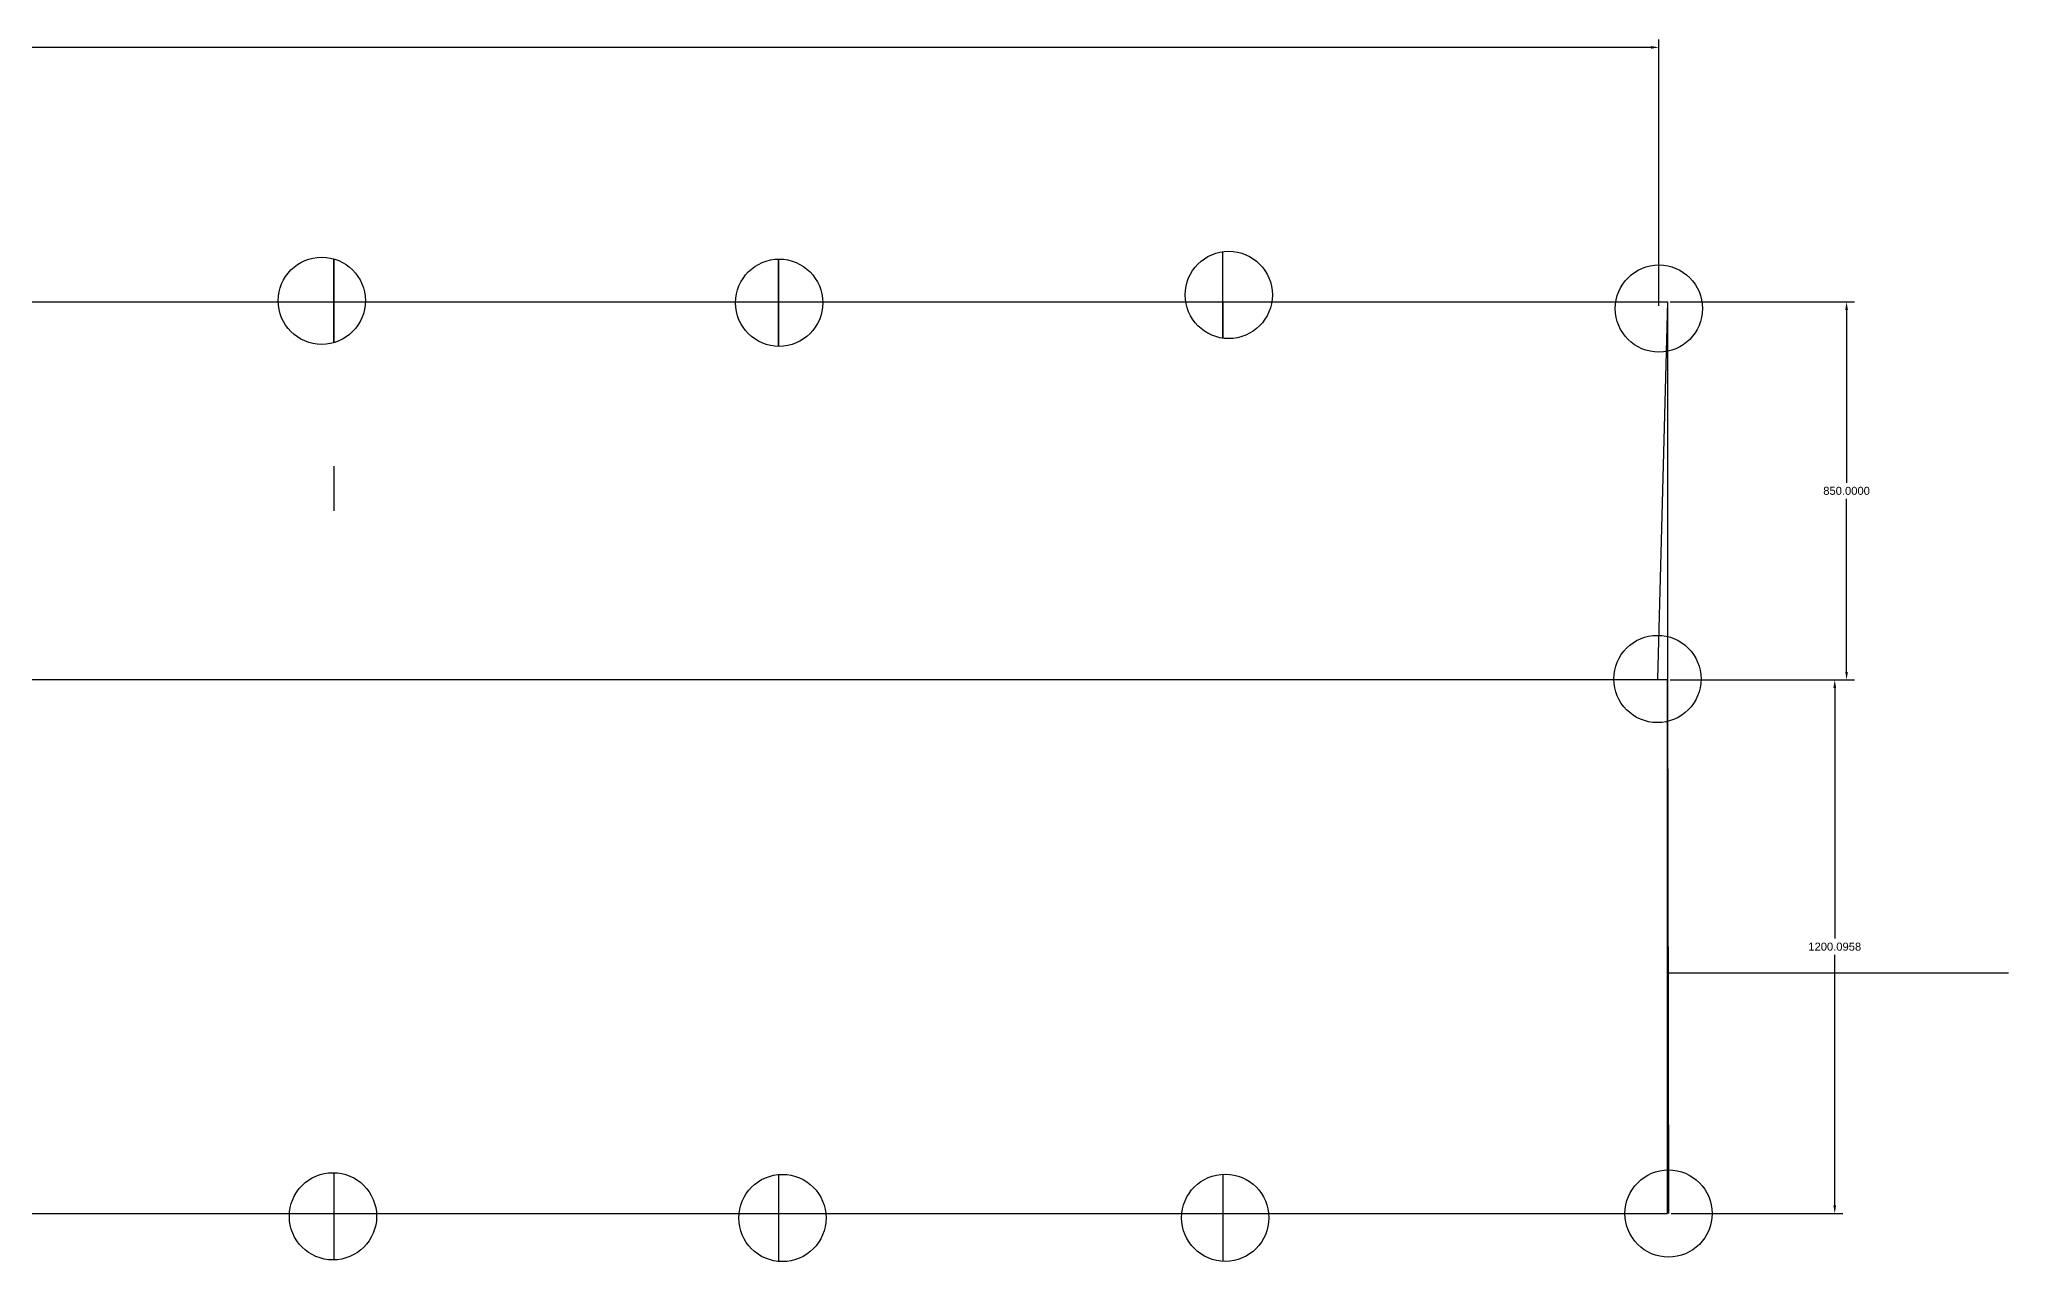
# Model space of a CAD drawing. Header units: inches. Extents: x -74 to 8785, y -1291 to 1458.
# Drawn here: x 4355 to 8785, y -1291 to 1458 of the extents above; entities that cross this region are included whole.
import ezdxf

# ---------------------------------------------------------------- set-up
doc = ezdxf.new("R2010")
doc.units = ezdxf.units.IN
doc.header["$MEASUREMENT"] = 0
doc.styles.get("Standard").update_dxf_attribs({"font": 'arial.ttf'})
doc.dimstyles.get("Standard").update_dxf_attribs({"dimscale": 100, "dimtxt": 0.18, "dimasz": 0.18, "dimexe": 0.18, "dimexo": 0.0625, "dimgap": 0.09, "dimtad": 0, "dimtih": 1, "dimtoh": 1, "dimdec": 4, "dimzin": 0, "dimdsep": 46, "dimtxsty": 'Standard', "dimcen": 0.09, "dimadec": 0, "dimazin": 0, "dimtfac": 1, "dimtdec": 4, "dimtofl": 0, "dimtmove": 0, "dimatfit": 2, "dimfxl": 1, "dimtolj": 1, "dimtzin": 0, "dimarcsym": 0})

# ---------------------------------------------------------------- blocks, each defined once
blk = doc.blocks.new('*D22')
at = {"color": 0, "lineweight": -2, "transparency": 16777216}
for p, q in [((17.6, 873.7), (17.6, 1457.8)), ((35.6, 1439.8), (3940.6, 1439.8)), ((7980.2, 1439.8), (4075.1, 1439.8)), ((7998.2, 858.7), (7998.2, 1457.8))]:
    blk.add_line(p, q, dxfattribs=at)
at = {"color": 0, "transparency": 16777216}
for points in [[(35.6, 1442.8), (35.6, 1436.8), (17.6, 1439.8)], [(7980.2, 1442.8), (7980.2, 1436.8), (7998.2, 1439.8)]]:
    blk.add_solid(points, dxfattribs=at)
at = {"layer": 'Defpoints', "color": 0, "transparency": 16777216}
for p in [(7998.2, 1439.8), (17.6, 867.5), (7998.2, 852.5)]:
    blk.add_point(p, dxfattribs=at)
at = {"color": 0, "transparency": 16777216, "insert": (4007.9, 1439.8), "char_height": 18, "attachment_point": 5}
blk.add_mtext('\\A1;7980.6593', dxfattribs=at)
blk = doc.blocks.new('*D23')
at = {"color": 0, "lineweight": -2, "transparency": 16777216}
for p, q in [((8023.8, 867.5), (8438.3, 867.5)), ((8420.3, 849.5), (8420.3, 460.6)), ((8420.3, 35.5), (8420.3, 424.3)), ((8023.8, 17.5), (8438.3, 17.5))]:
    blk.add_line(p, q, dxfattribs=at)
at = {"color": 0, "transparency": 16777216}
for points in [[(8417.3, 849.5), (8423.3, 849.5), (8420.3, 867.5)], [(8417.3, 35.5), (8423.3, 35.5), (8420.3, 17.5)]]:
    blk.add_solid(points, dxfattribs=at)
at = {"layer": 'Defpoints', "color": 0, "transparency": 16777216}
for p in [(8017.6, 867.5), (8017.6, 17.5), (8420.3, 17.5)]:
    blk.add_point(p, dxfattribs=at)
at = {"color": 0, "transparency": 16777216, "insert": (8420.3, 442.5), "char_height": 18, "attachment_point": 5}
blk.add_mtext('\\A1;850.0000', dxfattribs=at)
blk = doc.blocks.new('*D24')
at = {"color": 0, "lineweight": -2, "transparency": 16777216}
for p, q in [((8023.8, 17.5), (8411.7, 17.5)), ((8393.7, -0.5), (8393.7, -564.4)), ((8393.7, -1164.6), (8393.7, -600.8)), ((8026.1, -1182.6), (8411.7, -1182.6))]:
    blk.add_line(p, q, dxfattribs=at)
at = {"color": 0, "transparency": 16777216}
for points in [[(8390.7, -0.5), (8396.7, -0.5), (8393.7, 17.5)], [(8390.7, -1164.6), (8396.7, -1164.6), (8393.7, -1182.6)]]:
    blk.add_solid(points, dxfattribs=at)
at = {"layer": 'Defpoints', "color": 0, "transparency": 16777216}
for p in [(8017.6, 17.5), (8019.8, -1182.6), (8393.7, -1182.6)]:
    blk.add_point(p, dxfattribs=at)
at = {"color": 0, "transparency": 16777216, "insert": (8393.7, -582.6), "char_height": 18, "attachment_point": 5}
blk.add_mtext('\\A1;1200.0958', dxfattribs=at)

msp = doc.modelspace()

# ---------------------------------------------------------------- linework, layer by layer
for p, q in [((7017.55203, 785.88804), (7017.55203, 980.29506)), ((5017.55203, 775.65645), (5017.55203, 964.28029)), ((5017.55203, 964.28029), (5017.55203, 775.65645)), ((6017.55203, 767.52321), (6017.55203, 963.66474)), ((6017.55203, 963.66474), (6017.55203, 767.52321)), ((17.55203, 867.45267), (8017.55203, 867.45267)), ((7017.55203, 867.45267), (7017.55203, 785.88804)), ((8017.55203, 867.45267), (7994.86976, 19.44173)), ((8017.55203, 867.45267), (8017.55203, 17.45267)), ((5017.55203, 497.80139), (5017.55203, 397.80139)), ((8017.55203, 17.45267), (17.55203, 17.45267)), ((8017.55203, -1182.54733), (8017.55203, 17.45267)), ((8017.55203, 17.45267), (8019.82404, -1182.64313)), ((8017.55203, -641.53111), (8784.77288, -641.53111)), ((5017.55203, -1090.85474), (5017.55203, -1286.99925)), ((6017.55203, -1095.03525), (6017.55203, -1290.36206)), ((7017.55203, -1094.18121), (7017.55203, -1290.07526)), ((17.55203, -1182.54733), (8017.55203, -1182.54733))]:
    msp.add_line(p, q)
at = {"color": 1}
for centre in [(7030.69648, 883.09155), (4990.59724, 869.96837), (6019.40263, 865.59398), (7998.21135, 852.47082), (7994.86976, 19.44173), (5015.7821, -1188.92699), (6026.67121, -1192.69865), (7022.81314, -1192.12823), (8019.82404, -1182.64313)]:
    msp.add_circle(centre, 98.08822, dxfattribs=at)

# ---------------------------------------------------------------- dimensions: what is measured, and where the dimension line sits
dim = msp.add_linear_dim(base=(7998.21135, 1439.78909), p1=(17.55203, 867.45267), p2=(7998.21135, 852.47082), dimstyle='Standard')
dim.commit()
dim.dimension.update_dxf_attribs({"geometry": '*D22', "text_midpoint": (4007.88169, 1439.78909)})
for base, p1, p2, picture, middle in [((8420.3256, 17.45267), (8017.55203, 867.45267), (8017.55203, 17.45267), '*D23', (8420.3256, 442.45267)), ((8393.72715, -1182.64313), (8017.55203, 17.45267), (8019.82404, -1182.64313), '*D24', (8393.72715, -582.59523))]:
    dim = msp.add_linear_dim(base=base, p1=p1, p2=p2, angle=90, dimstyle='Standard')
    dim.commit()
    dim.dimension.update_dxf_attribs({"geometry": picture, "text_midpoint": middle})

doc.saveas('drawing.dxf')
